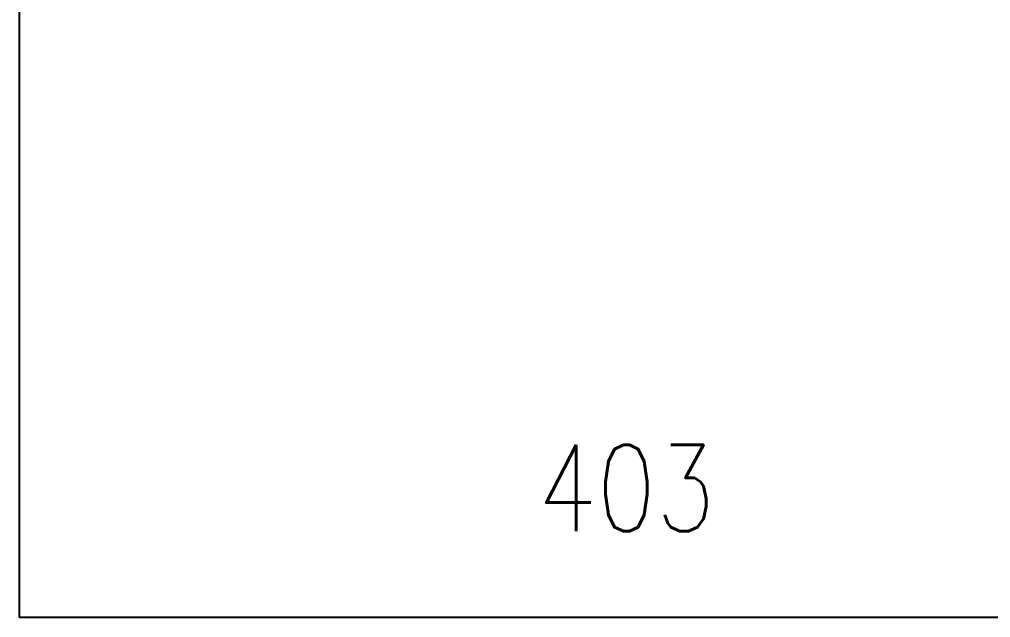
# Model space of a CAD drawing. Header units: inches. Extents: x 0 to 34.2, y 0 to 22.
# Drawn here: x 5.938 to 7.343, y 16.25 to 17.116 of the extents above; entities that cross this region are included whole.
import ezdxf
from ezdxf.enums import TextEntityAlignment as Align

# ---------------------------------------------------------------- set-up
doc = ezdxf.new("R2010")
doc.units = ezdxf.units.IN
doc.header["$MEASUREMENT"] = 0
doc.layers.add('BLU_12AWG', color=5, linetype='Continuous')
doc.layers.add('WIRENO', color=3, linetype='Continuous')
doc.styles.add('WD', font='romans.shx', dxfattribs={"height": 0.185})

# ---------------------------------------------------------------- blocks, each defined once
blk = doc.blocks.new('WD_WNH')
at = {"linetype": 'Continuous', "style": 'WD', "width": 0.8}
blk.add_attdef('WIRENO', text='', height=0.125, dxfattribs=at).set_placement((0, 0.0625), align=Align.CENTER)
at = {"style": 'WD', "flags": 1}
for tag, p in [('W01USER', (0, 0.0781)), ('W02USER', (0, 0.0703)), ('W03USER', (0, 0.0625)), ('W04USER', (0, 0.0547)), ('W05USER', (0, 0.0469)), ('W06USER', (0, 0.0391)), ('W07USER', (0, 0.0312)), ('W08USER', (0, 0.0234)), ('W09USER', (0, 0.0156)), ('W10USER', (0, 0.0078))]:
    blk.add_attdef(tag, text='', height=0.005, dxfattribs=at).set_placement(p, align=Align.CENTER)

msp = doc.modelspace()

# ---------------------------------------------------------------- linework, layer by layer
at = {"layer": 'BLU_12AWG'}
for p, q in [((5.9375, 16.25), (5.9375, 18.75)), ((8.5625, 16.25), (5.9375, 16.25))]:
    msp.add_line(p, q, dxfattribs=at)

# ---------------------------------------------------------------- block references
at = {"layer": 'WIRENO'}
ref = msp.add_blockref('WD_WNH', (6.8161, 16.3125), dxfattribs=at)
ref.add_attrib('WIRENO', '403', dxfattribs={"linetype": 'Continuous', "height": 0.125, "style": 'WD', "width": 0.8}).set_placement((6.8161, 16.375), align=Align.CENTER)

doc.saveas('drawing.dxf')
